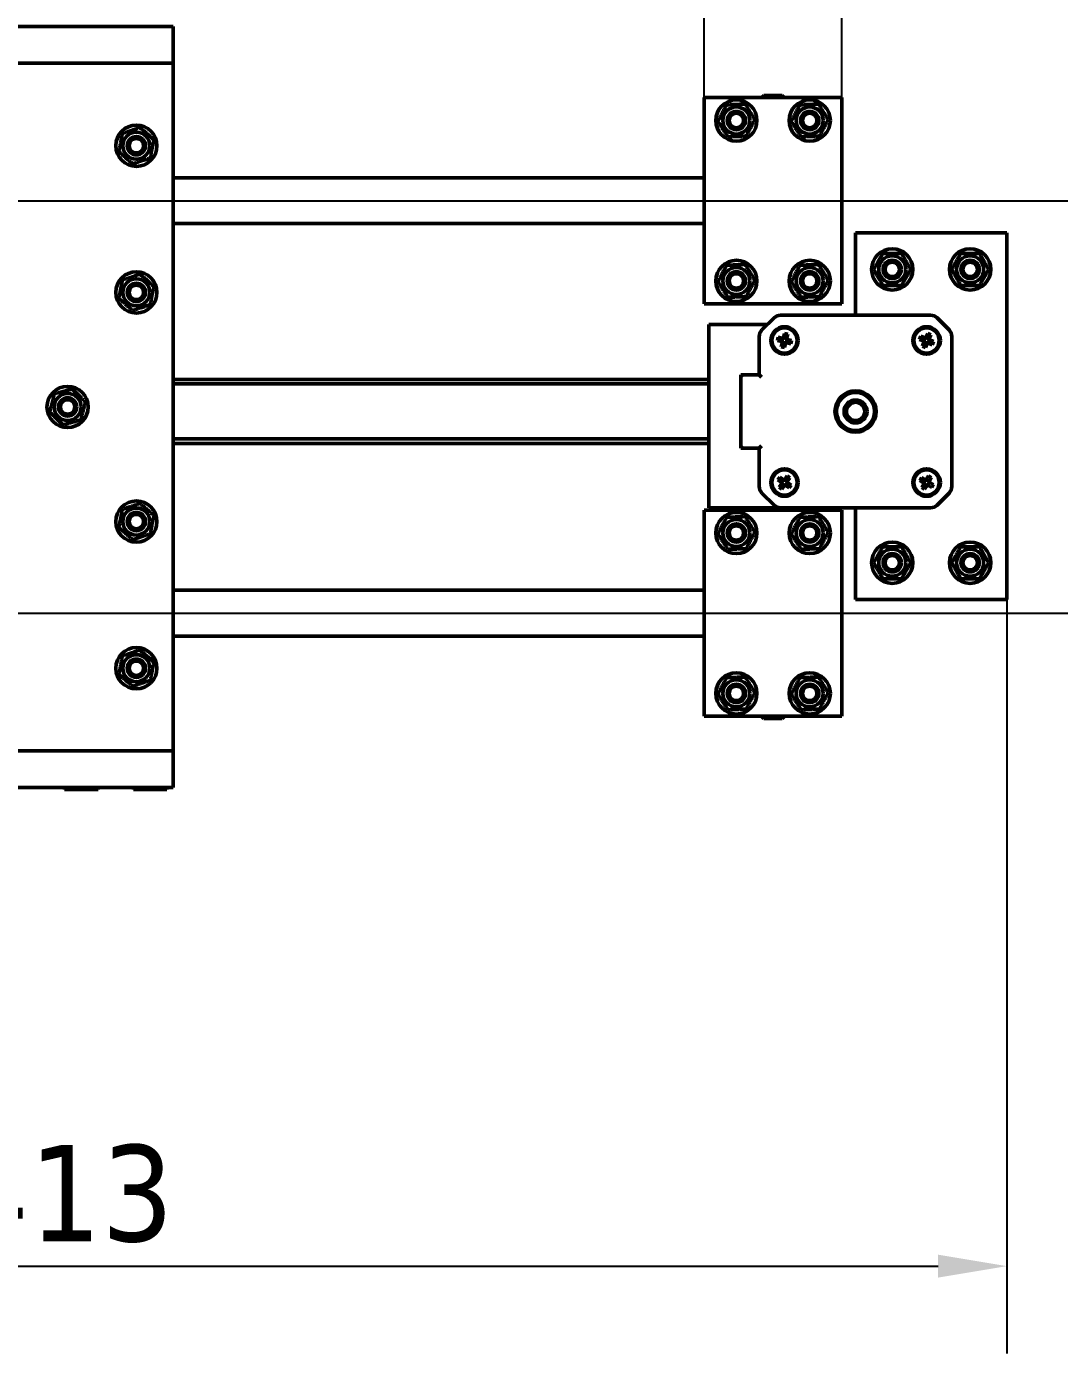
# Model space of a CAD drawing. Header units: millimetres. Extents: x -1492 to 2520, y -1551 to 1782.
# Drawn here: x 518 to 743.3, y 1185.3 to 1474.9 of the extents above; entities that cross this region are included whole.
import ezdxf

# ---------------------------------------------------------------- set-up
doc = ezdxf.new("R2010")
doc.units = ezdxf.units.MM
doc.header["$LTSCALE"] = 6
for name, color, linetype, lineweight in [('Centerline (ISO)', 7, 'Continuous', 25), ('Dimension (ISO)', 7, 'Continuous', 25), ('Visible (ISO)', 7, 'Continuous', 50)]:
    doc.layers.add(name, color=color, linetype=linetype, lineweight=lineweight)
doc.styles.add('Note Text (ISO)', font='tahoma.ttf')
doc.dimstyles.new('Default (ISO)', dxfattribs={"dimscale": 6, "dimtxt": 3.5, "dimasz": 2.5, "dimexe": 3.175, "dimexo": 0, "dimgap": 0.762, "dimtad": 1, "dimrnd": 1e-08, "dimzin": 0, "dimtxsty": 'Note Text (ISO)', "dimcen": 0.09, "dimdle": 10, "dimclrd": 256, "dimclre": 256, "dimclrt": 256, "dimazin": 0, "dimtfac": 1.001486, "dimtmove": 0, "dimatfit": 3, "dimfxl": 1, "dimtolj": 1, "dimtzin": 0, "dimlwd": -1, "dimlwe": -1, "dimarcsym": 0})

# ---------------------------------------------------------------- blocks, each defined once
blk = doc.blocks.new('*D7')
at = {"layer": 'Defpoints', "color": 0, "transparency": 16777216}
for p in [(731.83, 1349.87), (318.83, 1324.36), (731.83, 1204.4)]:
    blk.add_point(p, dxfattribs=at)
at = {"layer": 'Dimension (ISO)', "transparency": 16777216}
for p, q in [((731.83, 1349.87), (731.83, 1185.35)), ((318.83, 1324.36), (318.83, 1185.35)), ((333.83, 1204.4), (716.83, 1204.4))]:
    blk.add_line(p, q, dxfattribs=at)
for points in [[(333.83, 1206.9), (333.83, 1201.9), (318.83, 1204.4)], [(716.83, 1206.9), (716.83, 1201.9), (731.83, 1204.4)]]:
    blk.add_solid(points, dxfattribs=at)
at = {"layer": 'Dimension (ISO)', "transparency": 16777216, "insert": (502.78, 1230.84), "char_height": 21, "attachment_point": 1, "style": 'Note Text (ISO)'}
blk.add_mtext('\\A1;413', dxfattribs=at)
blk = doc.blocks.new('*D12')
at = {"layer": 'Defpoints', "color": 0, "transparency": 16777216}
for p in [(710.33, 1436.86), (710.33, 1346.86), (816.93, 1346.86)]:
    blk.add_point(p, dxfattribs=at)
at = {"layer": 'Dimension (ISO)', "transparency": 16777216}
for p, q in [((710.33, 1436.86), (835.98, 1436.86)), ((816.93, 1421.86), (816.93, 1361.86)), ((710.33, 1346.86), (835.98, 1346.86))]:
    blk.add_line(p, q, dxfattribs=at)
for points in [[(814.43, 1421.86), (819.43, 1421.86), (816.93, 1436.86)], [(814.43, 1361.86), (819.43, 1361.86), (816.93, 1346.86)]]:
    blk.add_solid(points, dxfattribs=at)
at = {"layer": 'Dimension (ISO)', "transparency": 16777216, "insert": (790.49, 1377.15), "char_height": 21, "attachment_point": 1, "rotation": 90, "style": 'Note Text (ISO)'}
blk.add_mtext('\\A1;90', dxfattribs=at)
blk = doc.blocks.new('_DotSmall')
at = {"color": 0, "linetype": 'ByBlock', "const_width": 0.5}
blk.add_lwpolyline([(-0.0625, 0, 1), (0.0625, 0, 1)], format="xyb", close=True, dxfattribs=at)
blk = doc.blocks.new('*D14')
at = {"layer": 'Defpoints', "color": 0, "transparency": 16777216}
for p in [(665.83, 1541.34), (348.83, 1459.36), (665.83, 1459.36)]:
    blk.add_point(p, dxfattribs=at)
at = {"layer": 'Dimension (ISO)', "transparency": 16777216}
for p, q in [((348.83, 1459.36), (348.83, 1560.39)), ((665.83, 1459.36), (665.83, 1560.39)), ((348.83, 1541.34), (665.83, 1541.34))]:
    blk.add_line(p, q, dxfattribs=at)
at = {"layer": 'Dimension (ISO)', "transparency": 16777216, "xscale": 15, "yscale": 15, "zscale": 15, "rotation": 180}
blk.add_blockref('_DotSmall', (348.83, 1541.34), dxfattribs=at)
at = {"layer": 'Dimension (ISO)', "transparency": 16777216, "xscale": 15, "yscale": 15, "zscale": 15}
blk.add_blockref('_DotSmall', (665.83, 1541.34), dxfattribs=at)
at = {"layer": 'Dimension (ISO)', "transparency": 16777216, "insert": (484.95, 1567.78), "char_height": 21, "attachment_point": 1, "style": 'Note Text (ISO)'}
blk.add_mtext('\\A1;317', dxfattribs=at)
blk = doc.blocks.new('*D15')
at = {"layer": 'Defpoints', "color": 0, "transparency": 16777216}
for p in [(695.83, 1541.34), (665.83, 1459.36), (695.83, 1459.36)]:
    blk.add_point(p, dxfattribs=at)
at = {"layer": 'Dimension (ISO)', "transparency": 16777216}
for p, q in [((665.83, 1459.36), (665.83, 1560.39)), ((695.83, 1459.36), (695.83, 1560.39)), ((665.83, 1541.34), (650.83, 1541.34)), ((665.83, 1541.34), (695.83, 1541.34)), ((710.83, 1541.34), (783.06, 1541.34))]:
    blk.add_line(p, q, dxfattribs=at)
blk.add_solid([(710.83, 1543.84), (710.83, 1538.84), (695.83, 1541.34)], dxfattribs=at)
at = {"layer": 'Dimension (ISO)', "transparency": 16777216, "xscale": 15, "yscale": 15, "zscale": 15}
blk.add_blockref('_DotSmall', (665.83, 1541.34), dxfattribs=at)
at = {"layer": 'Dimension (ISO)', "transparency": 16777216, "insert": (749.49, 1567.78), "char_height": 21, "attachment_point": 1, "style": 'Note Text (ISO)'}
blk.add_mtext('\\A1;30', dxfattribs=at)

msp = doc.modelspace()

# ---------------------------------------------------------------- linework, layer by layer
at = {"layer": 'Centerline (ISO)', "linetype": 'Continuous'}
for p, q in [((304.33, 1436.86), (710.33, 1436.86)), ((304.33, 1346.86), (710.33, 1346.86))]:
    msp.add_line(p, q, dxfattribs=at)
at = {"layer": 'Visible (ISO)'}
for p, q in [((549.93, 1474.86), (483.93, 1474.86)), ((549.93, 1474.86), (549.93, 1466.86)), ((549.93, 1466.86), (483.93, 1466.86)), ((549.93, 1466.86), (549.93, 1316.86)), ((695.83, 1459.36), (665.83, 1459.36)), ((665.83, 1414.36), (665.83, 1459.36)), ((678.82, 1459.85), (678.33, 1459.36)), ((678.82, 1459.85), (682.84, 1459.85)), ((682.84, 1459.85), (683.33, 1459.36)), ((695.83, 1414.36), (695.83, 1459.36)), ((549.93, 1441.86), (665.83, 1441.86)), ((549.93, 1431.86), (665.83, 1431.86)), ((698.83, 1411.87), (698.83, 1429.87)), ((698.83, 1429.87), (731.83, 1429.87)), ((731.83, 1429.87), (731.83, 1349.87)), ((695.83, 1414.36), (665.83, 1414.36)), ((678.42, 1408.66), (681.05, 1411.28)), ((682.46, 1411.87), (715.2, 1411.87)), ((716.62, 1411.28), (719.25, 1408.66)), ((679.63, 1409.87), (666.83, 1409.87)), ((666.83, 1409.87), (666.83, 1369.87)), ((677.83, 1398.87), (677.83, 1407.24)), ((681.79, 1406.36), (681.96, 1407.08)), ((681.96, 1407.08), (682.84, 1406.87)), ((683.11, 1407.03), (683.32, 1407.91)), ((683.32, 1407.91), (684.04, 1407.74)), ((684.04, 1407.74), (683.83, 1406.86)), ((712.8, 1406.61), (713.09, 1407.29)), ((713.09, 1407.29), (713.93, 1406.94)), ((714.22, 1407.06), (714.57, 1407.9)), ((714.57, 1407.9), (715.25, 1407.61)), ((715.25, 1407.61), (714.9, 1406.77)), ((719.83, 1407.24), (719.83, 1374.5)), ((682.67, 1406.15), (681.79, 1406.36)), ((682.62, 1405), (682.83, 1405.88)), ((683.34, 1404.82), (682.62, 1405)), ((682.76, 1406.13), (682.79, 1406.25)), ((682.97, 1405.94), (682.85, 1405.97)), ((682.91, 1406.73), (682.93, 1406.85)), ((683.09, 1406.94), (683.21, 1406.91)), ((683.55, 1405.71), (683.34, 1404.82)), ((683.57, 1405.8), (683.46, 1405.83)), ((683.69, 1406.8), (683.81, 1406.77)), ((683.76, 1406.01), (683.73, 1405.89)), ((684.7, 1405.66), (683.82, 1405.87)), ((683.9, 1406.61), (683.87, 1406.49)), ((683.99, 1406.59), (684.88, 1406.38)), ((684.88, 1406.38), (684.7, 1405.66)), ((713.64, 1406.26), (712.8, 1406.61)), ((713.41, 1405.13), (713.76, 1405.97)), ((714.09, 1404.84), (713.41, 1405.13)), ((713.73, 1406.22), (713.78, 1406.33)), ((713.91, 1406.01), (713.8, 1406.05)), ((713.97, 1406.79), (714.01, 1406.9)), ((714.44, 1405.68), (714.09, 1404.84)), ((714.18, 1406.97), (714.29, 1406.92)), ((714.48, 1405.77), (714.37, 1405.81)), ((714.7, 1405.95), (714.65, 1405.84)), ((715.57, 1405.45), (714.73, 1405.8)), ((714.75, 1406.73), (714.86, 1406.69)), ((714.93, 1406.52), (714.89, 1406.41)), ((715.02, 1406.48), (715.86, 1406.13)), ((715.86, 1406.13), (715.57, 1405.45)), ((673.83, 1398.87), (673.83, 1398.37)), ((673.83, 1398.87), (674.33, 1398.87)), ((674.33, 1398.87), (677.83, 1398.87)), ((677.83, 1398.87), (678.33, 1398.37)), ((666.83, 1397.87), (549.93, 1397.87)), ((549.93, 1396.87), (666.83, 1396.87)), ((673.83, 1383.37), (673.83, 1398.37)), ((666.83, 1384.87), (549.93, 1384.87)), ((549.93, 1383.87), (666.83, 1383.87)), ((673.83, 1383.37), (673.83, 1382.87)), ((674.33, 1382.87), (673.83, 1382.87)), ((677.83, 1382.87), (674.33, 1382.87)), ((678.33, 1383.37), (677.83, 1382.87)), ((677.83, 1374.5), (677.83, 1382.87)), ((681.89, 1375.94), (682.32, 1376.54)), ((682.64, 1375.41), (681.89, 1375.94)), ((682.32, 1376.54), (683.06, 1376.01)), ((682.71, 1375.36), (682.78, 1375.46)), ((683.07, 1375.86), (683.14, 1375.96)), ((683.32, 1375.99), (683.42, 1375.92)), ((683.37, 1376.06), (683.9, 1376.81)), ((683.82, 1375.63), (683.92, 1375.56)), ((683.95, 1375.38), (683.88, 1375.28)), ((683.9, 1376.81), (684.5, 1376.38)), ((684.5, 1376.38), (683.97, 1375.64)), ((684.03, 1375.33), (684.77, 1374.8)), ((712.85, 1375.8), (713.22, 1376.44)), ((713.64, 1375.34), (712.85, 1375.8)), ((713.22, 1376.44), (714.01, 1375.98)), ((713.72, 1375.3), (713.78, 1375.4)), ((714.02, 1375.83), (714.08, 1375.94)), ((714.26, 1375.99), (714.37, 1375.92)), ((714.31, 1376.07), (714.76, 1376.85)), ((714.76, 1376.85), (715.4, 1376.48)), ((714.79, 1375.68), (714.9, 1375.62)), ((714.95, 1375.44), (714.89, 1375.33)), ((715.4, 1376.48), (714.95, 1375.7)), ((715.03, 1375.39), (715.82, 1374.94)), ((681.05, 1370.46), (678.42, 1373.08)), ((682.16, 1374.36), (682.69, 1375.1)), ((682.77, 1373.93), (682.16, 1374.36)), ((682.84, 1375.11), (682.74, 1375.18)), ((683.29, 1374.67), (682.77, 1373.93)), ((683.34, 1374.75), (683.25, 1374.82)), ((683.59, 1374.88), (683.52, 1374.78)), ((684.34, 1374.2), (683.6, 1374.73)), ((684.77, 1374.8), (684.34, 1374.2)), ((713.26, 1374.26), (713.72, 1375.04)), ((713.9, 1373.89), (713.26, 1374.26)), ((713.87, 1375.06), (713.76, 1375.12)), ((714.36, 1374.67), (713.9, 1373.89)), ((714.4, 1374.75), (714.3, 1374.81)), ((714.64, 1374.91), (714.58, 1374.8)), ((715.45, 1374.3), (714.66, 1374.75)), ((715.82, 1374.94), (715.45, 1374.3)), ((719.25, 1373.08), (716.62, 1370.46)), ((666.83, 1369.87), (682.46, 1369.87)), ((715.2, 1369.87), (682.46, 1369.87)), ((698.83, 1349.87), (698.83, 1369.87)), ((695.83, 1369.36), (665.83, 1369.36)), ((665.83, 1324.36), (665.83, 1369.36)), ((695.83, 1324.36), (695.83, 1369.36)), ((549.93, 1351.86), (665.83, 1351.86)), ((731.83, 1349.87), (698.83, 1349.87)), ((549.93, 1341.86), (665.83, 1341.86)), ((695.83, 1324.36), (665.83, 1324.36)), ((678.82, 1323.87), (678.33, 1324.36)), ((682.84, 1323.87), (678.82, 1323.87)), ((682.84, 1323.87), (683.33, 1324.36)), ((549.93, 1316.86), (483.93, 1316.86)), ((549.93, 1316.86), (549.93, 1308.86)), ((549.93, 1308.86), (483.93, 1308.86)), ((526.28, 1308.41), (526.28, 1308.86)), ((533.58, 1308.41), (533.58, 1308.86)), ((541.28, 1308.41), (541.28, 1308.86)), ((548.58, 1308.41), (548.58, 1308.86)), ((533.58, 1308.41), (526.28, 1308.41)), ((548.58, 1308.41), (541.28, 1308.41))]:
    msp.add_line(p, q, dxfattribs=at)
for centre, radius in [((672.83, 1454.36), 4.5), ((672.83, 1454.36), 2.95), ((672.83, 1454.36), 2), ((688.83, 1454.36), 4.5), ((688.83, 1454.36), 2.95), ((688.83, 1454.36), 2), ((672.83, 1454.36), 1.57), ((688.83, 1454.36), 1.57), ((541.93, 1448.86), 4.5), ((541.93, 1448.86), 2.95), ((541.93, 1448.86), 2), ((541.93, 1448.86), 1.57), ((706.83, 1421.87), 4.5), ((706.83, 1421.87), 2.95), ((723.83, 1421.87), 4.5), ((723.83, 1421.87), 2.95), ((672.83, 1419.36), 4.5), ((672.83, 1419.36), 2.95), ((688.83, 1419.36), 4.5), ((688.83, 1419.36), 2.95), ((706.83, 1421.87), 2), ((706.83, 1421.87), 1.57), ((723.83, 1421.87), 2), ((723.83, 1421.87), 1.57), ((541.93, 1416.86), 4.5), ((541.93, 1416.86), 2.95), ((541.93, 1416.86), 2), ((672.83, 1419.36), 2), ((672.83, 1419.36), 1.57), ((688.83, 1419.36), 2), ((688.83, 1419.36), 1.57), ((541.93, 1416.86), 1.57), ((683.33, 1406.37), 3), ((683.33, 1406.37), 2.75), ((714.33, 1406.37), 3), ((714.33, 1406.37), 2.75), ((526.93, 1391.86), 4.5), ((526.93, 1391.86), 2.95), ((526.93, 1391.86), 2), ((526.93, 1391.86), 1.57), ((698.83, 1390.87), 4.5), ((698.83, 1390.87), 4.15), ((698.83, 1390.87), 2.5), ((698.83, 1390.87), 2), ((683.33, 1375.37), 3), ((683.33, 1375.37), 2.75), ((714.33, 1375.37), 3), ((714.33, 1375.37), 2.75), ((541.93, 1366.86), 4.5), ((541.93, 1366.86), 2.95), ((541.93, 1366.86), 2), ((541.93, 1366.86), 1.57), ((672.83, 1364.36), 4.5), ((672.83, 1364.36), 2.95), ((688.83, 1364.36), 4.5), ((688.83, 1364.36), 2.95), ((672.83, 1364.36), 2), ((672.83, 1364.36), 1.57), ((688.83, 1364.36), 2), ((688.83, 1364.36), 1.57), ((706.83, 1357.87), 4.5), ((706.83, 1357.87), 2.95), ((723.83, 1357.87), 4.5), ((723.83, 1357.87), 2.95), ((706.83, 1357.87), 2), ((706.83, 1357.87), 1.57), ((723.83, 1357.87), 2), ((723.83, 1357.87), 1.57), ((541.93, 1334.86), 4.5), ((541.93, 1334.86), 2.95), ((541.93, 1334.86), 2), ((541.93, 1334.86), 1.57), ((672.83, 1329.36), 4.5), ((672.83, 1329.36), 2.95), ((688.83, 1329.36), 4.5), ((688.83, 1329.36), 2.95), ((672.83, 1329.36), 2), ((672.83, 1329.36), 1.57), ((688.83, 1329.36), 2), ((688.83, 1329.36), 1.57)]:
    msp.add_circle(centre, radius, dxfattribs=at)
for centre, radius, start, end in [((682.46, 1409.87), 2, 90, 135), ((715.2, 1409.87), 2, 45, 90), ((679.83, 1407.24), 2, 135, 180), ((714.33, 1406.37), 0.697, 99.4049, 125.2335), ((717.83, 1407.24), 2, 0, 45), ((683.33, 1406.37), 0.697, 198.5278, 224.3564), ((683.33, 1406.37), 0.556, 140.004, 192.8802), ((683.33, 1406.37), 0.556, 192.8802, 208.1603), ((683.33, 1406.37), 0.697, 108.5278, 134.3564), ((683.33, 1406.37), 0.556, 208.1603, 214.7239), ((683.33, 1406.37), 0.556, 214.7239, 230.004), ((683.33, 1406.37), 0.556, 124.7239, 140.004), ((683.33, 1406.37), 0.556, 230.004, 282.8802), ((683.33, 1406.37), 0.556, 118.1603, 124.7239), ((683.33, 1406.37), 0.556, 102.8802, 118.1603), ((683.33, 1406.37), 0.556, 50.004, 102.8802), ((683.33, 1406.37), 0.556, 282.8802, 298.1603), ((683.33, 1406.37), 0.697, 288.5278, 314.3564), ((683.33, 1406.37), 0.556, 298.1603, 304.7239), ((683.33, 1406.37), 0.556, 304.7239, 320.004), ((683.33, 1406.37), 0.556, 34.7239, 50.004), ((683.33, 1406.37), 0.556, 320.004, 12.8802), ((683.33, 1406.37), 0.556, 28.1603, 34.7239), ((683.33, 1406.37), 0.556, 12.8802, 28.1603), ((683.33, 1406.37), 0.697, 18.5278, 44.3564), ((714.33, 1406.37), 0.697, 189.4049, 215.2335), ((714.33, 1406.37), 0.556, 130.8811, 183.7573), ((714.33, 1406.37), 0.556, 183.7573, 199.0374), ((714.33, 1406.37), 0.556, 199.0374, 205.601), ((714.33, 1406.37), 0.556, 205.601, 220.8811), ((714.33, 1406.37), 0.556, 220.8811, 273.7573), ((714.33, 1406.37), 0.556, 115.601, 130.8811), ((714.33, 1406.37), 0.556, 109.0374, 115.601), ((714.33, 1406.37), 0.556, 93.7573, 109.0374), ((714.33, 1406.37), 0.556, 40.8811, 93.7573), ((714.33, 1406.37), 0.556, 273.7573, 289.0374), ((714.33, 1406.37), 0.697, 279.4049, 305.2335), ((714.33, 1406.37), 0.556, 289.0374, 295.601), ((714.33, 1406.37), 0.556, 295.601, 310.8811), ((714.33, 1406.37), 0.556, 310.8811, 3.7573), ((714.33, 1406.37), 0.556, 25.601, 40.8811), ((714.33, 1406.37), 0.556, 19.0374, 25.601), ((714.33, 1406.37), 0.556, 3.7573, 19.0374), ((714.33, 1406.37), 0.697, 9.4049, 35.2335), ((674.33, 1398.37), 0.5, 90, 180), ((695.12, 1394.58), 1.65, 260.3958, 273.9353), ((695.12, 1394.58), 1.65, 356.0647, 9.6042), ((698.83, 1396.12), 1.65, 215.3958, 228.9353), ((698.83, 1396.12), 1.65, 311.0647, 324.6042), ((702.54, 1394.58), 1.65, 170.3958, 183.9353), ((702.54, 1394.58), 1.65, 266.0647, 279.6042), ((693.58, 1390.87), 1.65, 41.0647, 54.6042), ((693.58, 1390.87), 1.65, 305.3958, 318.9353), ((704.08, 1390.87), 1.65, 125.3958, 138.9353), ((704.08, 1390.87), 1.65, 221.0647, 234.6042), ((695.12, 1387.16), 1.65, 86.0647, 99.6042), ((695.12, 1387.16), 1.65, 350.3958, 3.9353), ((698.83, 1385.62), 1.65, 131.0647, 144.6042), ((698.83, 1385.62), 1.65, 35.3958, 48.9353), ((702.54, 1387.16), 1.65, 176.0647, 189.6042), ((702.54, 1387.16), 1.65, 80.3958, 93.9353), ((674.33, 1383.37), 0.5, 180, 270), ((683.33, 1375.37), 0.697, 176.741, 202.5696), ((683.33, 1375.37), 0.556, 118.2172, 171.0934), ((683.33, 1375.37), 0.556, 171.0934, 186.3735), ((683.33, 1375.37), 0.556, 186.3735, 192.9371), ((683.33, 1375.37), 0.556, 192.9371, 208.2172), ((683.33, 1375.37), 0.697, 86.741, 112.5696), ((683.33, 1375.37), 0.556, 102.9371, 118.2172), ((683.33, 1375.37), 0.556, 96.3735, 102.9371), ((683.33, 1375.37), 0.556, 81.0934, 96.3735), ((683.33, 1375.37), 0.556, 28.2172, 81.0934), ((683.33, 1375.37), 0.556, 298.2172, 351.0934), ((683.33, 1375.37), 0.556, 12.9371, 28.2172), ((683.33, 1375.37), 0.556, 6.3735, 12.9371), ((683.33, 1375.37), 0.556, 351.0934, 6.3735), ((683.33, 1375.37), 0.697, 356.741, 22.5696), ((714.33, 1375.37), 0.697, 182.0895, 207.918), ((714.33, 1375.37), 0.556, 123.5656, 176.4419), ((714.33, 1375.37), 0.556, 176.4419, 191.722), ((714.33, 1375.37), 0.556, 191.722, 198.2855), ((714.33, 1375.37), 0.697, 92.0895, 117.918), ((714.33, 1375.37), 0.556, 108.2855, 123.5656), ((714.33, 1375.37), 0.556, 101.722, 108.2855), ((714.33, 1375.37), 0.556, 86.4419, 101.722), ((714.33, 1375.37), 0.556, 33.5656, 86.4419), ((714.33, 1375.37), 0.556, 303.5656, 356.4419), ((714.33, 1375.37), 0.556, 18.2855, 33.5656), ((714.33, 1375.37), 0.556, 11.722, 18.2855), ((714.33, 1375.37), 0.556, 356.4419, 11.722), ((714.33, 1375.37), 0.697, 2.0895, 27.918), ((679.83, 1374.5), 2, 180, 225), ((683.33, 1375.37), 0.556, 208.2172, 261.0934), ((683.33, 1375.37), 0.556, 261.0934, 276.3735), ((683.33, 1375.37), 0.697, 266.741, 292.5696), ((683.33, 1375.37), 0.556, 276.3735, 282.9371), ((683.33, 1375.37), 0.556, 282.9371, 298.2172), ((714.33, 1375.37), 0.556, 198.2855, 213.5656), ((714.33, 1375.37), 0.556, 213.5656, 266.4419), ((714.33, 1375.37), 0.556, 266.4419, 281.722), ((714.33, 1375.37), 0.697, 272.0895, 297.918), ((714.33, 1375.37), 0.556, 281.722, 288.2855), ((714.33, 1375.37), 0.556, 288.2855, 303.5656), ((717.83, 1374.5), 2, 315, 0), ((682.46, 1371.87), 2, 225, 270), ((715.2, 1371.87), 2, 270, 315)]:
    msp.add_arc(centre, radius, start, end, dxfattribs=at)
for centre, major_axis in [((683.26, 1406.39), (-0.482, 0.116)), ((683.31, 1406.3), (-0.116, -0.482)), ((683.35, 1406.44), (0.116, 0.482)), ((683.4, 1406.35), (0.482, -0.116)), ((714.27, 1406.4), (-0.458, 0.191)), ((714.3, 1406.31), (-0.191, -0.458)), ((714.36, 1406.43), (0.191, 0.458)), ((714.4, 1406.34), (0.458, -0.191)), ((683.27, 1375.41), (-0.405, 0.287)), ((683.37, 1375.43), (0.287, 0.405)), ((683.39, 1375.33), (0.405, -0.287)), ((714.27, 1375.4), (-0.43, 0.248)), ((714.37, 1375.43), (0.248, 0.43)), ((714.39, 1375.33), (0.43, -0.248)), ((683.29, 1375.31), (-0.287, -0.405)), ((714.3, 1375.31), (-0.248, -0.43))]:
    msp.add_ellipse(centre, major_axis=major_axis, ratio=0.990116, start_param=5.754797, end_param=6.811574, dxfattribs=at)
for points, weights in [([(668.79, 1454.21), (669.74, 1456), (670.68, 1457.79)], [1, 1.15470053838, 1]), ([(670.68, 1457.79), (672.7, 1457.86), (674.72, 1457.94)], [1, 1.15470053838, 1]), ([(674.72, 1457.94), (675.8, 1456.22), (676.87, 1454.51)], [1, 1.15470053838, 1]), ([(684.79, 1454.21), (685.74, 1456), (686.68, 1457.79)], [1, 1.15470053838, 1]), ([(686.68, 1457.79), (688.7, 1457.86), (690.72, 1457.94)], [1, 1.15470053838, 1]), ([(690.72, 1457.94), (691.8, 1456.22), (692.87, 1454.51)], [1, 1.15470053838, 1]), ([(670.94, 1450.79), (669.87, 1452.5), (668.79, 1454.21)], [1, 1.15470053838, 1]), ([(676.87, 1454.51), (675.92, 1452.73), (674.98, 1450.94)], [1, 1.15470053838, 1]), ([(686.94, 1450.79), (685.87, 1452.5), (684.79, 1454.21)], [1, 1.15470053838, 1]), ([(692.87, 1454.51), (691.92, 1452.73), (690.98, 1450.94)], [1, 1.15470053838, 1]), ([(538.09, 1447.59), (538.5, 1449.56), (538.9, 1451.54)], [1, 1.15470053838, 1]), ([(538.9, 1451.54), (540.82, 1452.18), (542.74, 1452.82)], [1, 1.15470053838, 1]), ([(542.74, 1452.82), (544.25, 1451.48), (545.76, 1450.14)], [1, 1.15470053838, 1]), ([(674.98, 1450.94), (672.96, 1450.87), (670.94, 1450.79)], [1, 1.15470053838, 1]), ([(690.98, 1450.94), (688.96, 1450.87), (686.94, 1450.79)], [1, 1.15470053838, 1]), ([(545.76, 1450.14), (545.36, 1448.16), (544.95, 1446.18)], [1, 1.15470053838, 1]), ([(541.12, 1444.9), (539.61, 1446.24), (538.09, 1447.59)], [1, 1.15470053838, 1]), ([(544.95, 1446.18), (543.04, 1445.54), (541.12, 1444.9)], [1, 1.15470053838, 1]), ([(702.79, 1421.87), (703.8, 1423.62), (704.81, 1425.37)], [1, 1.15470053838, 1]), ([(704.81, 1425.37), (706.83, 1425.37), (708.85, 1425.37)], [1, 1.15470053838, 1]), ([(708.85, 1425.37), (709.86, 1423.62), (710.87, 1421.87)], [1, 1.15470053838, 1]), ([(719.79, 1421.87), (720.8, 1423.62), (721.81, 1425.37)], [1, 1.15470053838, 1]), ([(721.81, 1425.37), (723.83, 1425.37), (725.85, 1425.37)], [1, 1.15470053838, 1]), ([(725.85, 1425.37), (726.86, 1423.62), (727.87, 1421.87)], [1, 1.15470053838, 1]), ([(668.79, 1419.21), (669.74, 1421), (670.68, 1422.79)], [1, 1.15470053838, 1]), ([(670.68, 1422.79), (672.7, 1422.86), (674.72, 1422.94)], [1, 1.15470053838, 1]), ([(674.72, 1422.94), (675.8, 1421.22), (676.87, 1419.51)], [1, 1.15470053838, 1]), ([(684.79, 1419.21), (685.74, 1421), (686.68, 1422.79)], [1, 1.15470053838, 1]), ([(686.68, 1422.79), (688.7, 1422.86), (690.72, 1422.94)], [1, 1.15470053838, 1]), ([(690.72, 1422.94), (691.8, 1421.22), (692.87, 1419.51)], [1, 1.15470053838, 1]), ([(704.81, 1418.37), (703.8, 1420.12), (702.79, 1421.87)], [1, 1.15470053838, 1]), ([(710.87, 1421.87), (709.86, 1420.12), (708.85, 1418.37)], [1, 1.15470053838, 1]), ([(721.81, 1418.37), (720.8, 1420.12), (719.79, 1421.87)], [1, 1.15470053838, 1]), ([(727.87, 1421.87), (726.86, 1420.12), (725.85, 1418.37)], [1, 1.15470053838, 1]), ([(538.1, 1415.57), (538.5, 1417.55), (538.9, 1419.53)], [1, 1.15470053838, 1]), ([(538.9, 1419.53), (540.81, 1420.18), (542.73, 1420.83)], [1, 1.15470053838, 1]), ([(542.73, 1420.83), (544.24, 1419.49), (545.76, 1418.15)], [1, 1.15470053838, 1]), ([(670.94, 1415.79), (669.87, 1417.5), (668.79, 1419.21)], [1, 1.15470053838, 1]), ([(676.87, 1419.51), (675.92, 1417.73), (674.98, 1415.94)], [1, 1.15470053838, 1]), ([(686.94, 1415.79), (685.87, 1417.5), (684.79, 1419.21)], [1, 1.15470053838, 1]), ([(692.87, 1419.51), (691.92, 1417.73), (690.98, 1415.94)], [1, 1.15470053838, 1]), ([(545.76, 1418.15), (545.36, 1416.17), (544.96, 1414.19)], [1, 1.15470053838, 1]), ([(674.98, 1415.94), (672.96, 1415.87), (670.94, 1415.79)], [1, 1.15470053838, 1]), ([(690.98, 1415.94), (688.96, 1415.87), (686.94, 1415.79)], [1, 1.15470053838, 1]), ([(708.85, 1418.37), (706.83, 1418.37), (704.81, 1418.37)], [1, 1.15470053838, 1]), ([(725.85, 1418.37), (723.83, 1418.37), (721.81, 1418.37)], [1, 1.15470053838, 1]), ([(541.13, 1412.9), (539.62, 1414.24), (538.1, 1415.57)], [1, 1.15470053838, 1]), ([(544.96, 1414.19), (543.05, 1413.55), (541.13, 1412.9)], [1, 1.15470053838, 1]), ([(714.22, 1407.06), (714.18, 1406.97), (714.15, 1406.89)], [1.01316227981, 1.02613455889, 1.01895266108]), ([(682.67, 1406.15), (682.77, 1406.13), (682.84, 1406.11)], [1.01316227727, 1.02613455298, 1.01895265589]), ([(682.87, 1406.05), (682.86, 1405.98), (682.83, 1405.88)], [1.01895265587, 1.02613455296, 1.01316227723]), ([(683.01, 1406.83), (682.94, 1406.84), (682.84, 1406.87)], [1.01895265587, 1.02613455296, 1.01316227723]), ([(683.11, 1407.03), (683.09, 1406.94), (683.07, 1406.86)], [1.01316227727, 1.02613455298, 1.0189526559]), ([(683.55, 1405.71), (683.58, 1405.8), (683.59, 1405.88)], [1.01316227727, 1.02613455298, 1.0189526559]), ([(683.65, 1405.91), (683.72, 1405.89), (683.82, 1405.87)], [1.01895265587, 1.02613455296, 1.01316227723]), ([(683.79, 1406.69), (683.81, 1406.76), (683.83, 1406.86)], [1.01895265587, 1.02613455296, 1.01316227723]), ([(683.99, 1406.59), (683.9, 1406.61), (683.82, 1406.63)], [1.01316227727, 1.02613455298, 1.01895265589]), ([(713.64, 1406.26), (713.73, 1406.22), (713.81, 1406.19)], [1.01316227981, 1.02613455889, 1.01895266108]), ([(713.83, 1406.13), (713.8, 1406.06), (713.76, 1405.97)], [1.01895266106, 1.02613455887, 1.01316227979]), ([(714.09, 1406.87), (714.02, 1406.9), (713.93, 1406.94)], [1.01895266106, 1.02613455886, 1.01316227978]), ([(714.44, 1405.68), (714.48, 1405.77), (714.51, 1405.84)], [1.01316227981, 1.02613455889, 1.01895266108]), ([(714.57, 1405.87), (714.64, 1405.84), (714.73, 1405.8)], [1.01895266106, 1.02613455886, 1.01316227978]), ([(714.83, 1406.61), (714.86, 1406.68), (714.9, 1406.77)], [1.01895266106, 1.02613455887, 1.01316227979]), ([(715.02, 1406.48), (714.93, 1406.52), (714.86, 1406.55)], [1.01316227981, 1.02613455889, 1.01895266108]), ([(524.06, 1394.71), (526.01, 1395.24), (527.96, 1395.77)], [1, 1.15470053838, 1]), ([(527.96, 1395.77), (529.39, 1394.35), (530.83, 1392.93)], [1, 1.15470053838, 1]), ([(523.03, 1390.8), (523.54, 1392.75), (524.06, 1394.71)], [1, 1.15470053838, 1]), ([(530.83, 1392.93), (530.31, 1390.97), (529.8, 1389.02)], [1, 1.15470053838, 1]), ([(525.9, 1387.96), (524.46, 1389.38), (523.03, 1390.8)], [1, 1.15470053838, 1]), ([(529.8, 1389.02), (527.85, 1388.49), (525.9, 1387.96)], [1, 1.15470053838, 1]), ([(682.64, 1375.41), (682.72, 1375.35), (682.78, 1375.31)], [1.01316227984, 1.02613455901, 1.01895266122]), ([(682.79, 1375.24), (682.74, 1375.18), (682.69, 1375.1)], [1.01895266133, 1.02613455908, 1.01316227986]), ([(683.21, 1375.91), (683.14, 1375.96), (683.06, 1376.01)], [1.01895266133, 1.02613455908, 1.01316227986]), ([(683.37, 1376.06), (683.31, 1375.99), (683.27, 1375.92)], [1.01316227985, 1.02613455902, 1.01895266122]), ([(683.87, 1375.49), (683.92, 1375.56), (683.97, 1375.64)], [1.01895266133, 1.02613455908, 1.01316227986]), ([(684.03, 1375.33), (683.95, 1375.39), (683.88, 1375.43)], [1.01316227984, 1.02613455901, 1.01895266122]), ([(713.64, 1375.34), (713.72, 1375.3), (713.79, 1375.26)], [1.01316227807, 1.02613455495, 1.01895265763]), ([(714.16, 1375.9), (714.09, 1375.94), (714.01, 1375.98)], [1.01895265763, 1.02613455495, 1.01316227807]), ([(714.31, 1376.07), (714.26, 1375.98), (714.22, 1375.91)], [1.01316227808, 1.02613455496, 1.01895265766]), ([(714.86, 1375.54), (714.9, 1375.61), (714.95, 1375.7)], [1.01895265764, 1.02613455495, 1.01316227808]), ([(715.03, 1375.39), (714.94, 1375.44), (714.88, 1375.48)], [1.01316227807, 1.02613455495, 1.01895265763]), ([(683.29, 1374.67), (683.35, 1374.75), (683.39, 1374.82)], [1.01316227985, 1.02613455902, 1.01895266122]), ([(683.46, 1374.83), (683.52, 1374.78), (683.6, 1374.73)], [1.01895266133, 1.02613455908, 1.01316227986]), ([(713.8, 1375.19), (713.76, 1375.13), (713.72, 1375.04)], [1.01895265764, 1.02613455495, 1.01316227808]), ([(714.36, 1374.67), (714.41, 1374.76), (714.44, 1374.82)], [1.01316227808, 1.02613455496, 1.01895265765]), ([(714.51, 1374.84), (714.57, 1374.8), (714.66, 1374.75)], [1.01895265763, 1.02613455495, 1.01316227807]), ([(538.11, 1365.55), (538.49, 1367.54), (538.88, 1369.52)], [1, 1.15470053838, 1]), ([(538.88, 1369.52), (540.8, 1370.17), (542.71, 1370.83)], [1, 1.15470053838, 1]), ([(542.71, 1370.83), (544.23, 1369.5), (545.75, 1368.17)], [1, 1.15470053838, 1]), ([(545.75, 1368.17), (545.36, 1366.19), (544.97, 1364.21)], [1, 1.15470053838, 1]), ([(668.79, 1364.21), (669.74, 1366), (670.68, 1367.79)], [1, 1.15470053838, 1]), ([(670.68, 1367.79), (672.7, 1367.86), (674.72, 1367.94)], [1, 1.15470053838, 1]), ([(674.72, 1367.94), (675.8, 1366.22), (676.87, 1364.51)], [1, 1.15470053838, 1]), ([(684.79, 1364.21), (685.74, 1366), (686.68, 1367.79)], [1, 1.15470053838, 1]), ([(686.68, 1367.79), (688.7, 1367.86), (690.72, 1367.94)], [1, 1.15470053838, 1]), ([(690.72, 1367.94), (691.8, 1366.22), (692.87, 1364.51)], [1, 1.15470053838, 1]), ([(541.15, 1362.9), (539.63, 1364.23), (538.11, 1365.55)], [1, 1.15470053838, 1]), ([(544.97, 1364.21), (543.06, 1363.55), (541.15, 1362.9)], [1, 1.15470053838, 1]), ([(670.94, 1360.79), (669.87, 1362.5), (668.79, 1364.21)], [1, 1.15470053838, 1]), ([(676.87, 1364.51), (675.92, 1362.73), (674.98, 1360.94)], [1, 1.15470053838, 1]), ([(686.94, 1360.79), (685.87, 1362.5), (684.79, 1364.21)], [1, 1.15470053838, 1]), ([(692.87, 1364.51), (691.92, 1362.73), (690.98, 1360.94)], [1, 1.15470053838, 1]), ([(674.98, 1360.94), (672.96, 1360.87), (670.94, 1360.79)], [1, 1.15470053838, 1]), ([(690.98, 1360.94), (688.96, 1360.87), (686.94, 1360.79)], [1, 1.15470053838, 1]), ([(702.79, 1357.87), (703.8, 1359.62), (704.81, 1361.37)], [1, 1.15470053838, 1]), ([(704.81, 1361.37), (706.83, 1361.37), (708.85, 1361.37)], [1, 1.15470053838, 1]), ([(708.85, 1361.37), (709.86, 1359.62), (710.87, 1357.87)], [1, 1.15470053838, 1]), ([(719.79, 1357.87), (720.8, 1359.62), (721.81, 1361.37)], [1, 1.15470053838, 1]), ([(721.81, 1361.37), (723.83, 1361.37), (725.85, 1361.37)], [1, 1.15470053838, 1]), ([(725.85, 1361.37), (726.86, 1359.62), (727.87, 1357.87)], [1, 1.15470053838, 1]), ([(704.81, 1354.37), (703.8, 1356.12), (702.79, 1357.87)], [1, 1.15470053838, 1]), ([(710.87, 1357.87), (709.86, 1356.12), (708.85, 1354.37)], [1, 1.15470053838, 1]), ([(721.81, 1354.37), (720.8, 1356.12), (719.79, 1357.87)], [1, 1.15470053838, 1]), ([(727.87, 1357.87), (726.86, 1356.12), (725.85, 1354.37)], [1, 1.15470053838, 1]), ([(708.85, 1354.37), (706.83, 1354.37), (704.81, 1354.37)], [1, 1.15470053838, 1]), ([(725.85, 1354.37), (723.83, 1354.37), (721.81, 1354.37)], [1, 1.15470053838, 1]), ([(538.87, 1337.51), (540.78, 1338.17), (542.69, 1338.83)], [1, 1.15470053838, 1]), ([(542.69, 1338.83), (544.22, 1337.51), (545.75, 1336.19)], [1, 1.15470053838, 1]), ([(538.11, 1333.54), (538.49, 1335.52), (538.87, 1337.51)], [1, 1.15470053838, 1]), ([(545.75, 1336.19), (545.37, 1334.2), (544.98, 1332.22)], [1, 1.15470053838, 1]), ([(541.17, 1330.89), (539.64, 1332.22), (538.11, 1333.54)], [1, 1.15470053838, 1]), ([(544.98, 1332.22), (543.07, 1331.56), (541.17, 1330.89)], [1, 1.15470053838, 1]), ([(668.79, 1329.21), (669.74, 1331), (670.68, 1332.79)], [1, 1.15470053838, 1]), ([(670.68, 1332.79), (672.7, 1332.86), (674.72, 1332.94)], [1, 1.15470053838, 1]), ([(674.72, 1332.94), (675.8, 1331.22), (676.87, 1329.51)], [1, 1.15470053838, 1]), ([(684.79, 1329.21), (685.74, 1331), (686.68, 1332.79)], [1, 1.15470053838, 1]), ([(686.68, 1332.79), (688.7, 1332.86), (690.72, 1332.94)], [1, 1.15470053838, 1]), ([(690.72, 1332.94), (691.8, 1331.22), (692.87, 1329.51)], [1, 1.15470053838, 1]), ([(670.94, 1325.79), (669.87, 1327.5), (668.79, 1329.21)], [1, 1.15470053838, 1]), ([(676.87, 1329.51), (675.92, 1327.73), (674.98, 1325.94)], [1, 1.15470053838, 1]), ([(686.94, 1325.79), (685.87, 1327.5), (684.79, 1329.21)], [1, 1.15470053838, 1]), ([(692.87, 1329.51), (691.92, 1327.73), (690.98, 1325.94)], [1, 1.15470053838, 1]), ([(674.98, 1325.94), (672.96, 1325.87), (670.94, 1325.79)], [1, 1.15470053838, 1]), ([(690.98, 1325.94), (688.96, 1325.87), (686.94, 1325.79)], [1, 1.15470053838, 1])]:
    msp.add_rational_spline(points, weights, degree=2, dxfattribs=at)

# ---------------------------------------------------------------- dimensions: what is measured, and where the dimension line sits
at = {"layer": 'Dimension (ISO)'}
for base, p1, p2, angle, override, picture, middle in [((665.83, 1541.34), (348.83, 1459.36), (665.83, 1459.36), 180, {"dimgap": 0.762, "dimdec": 0, "dimblk1": 'DotSmall', "dimblk2": 'DotSmall', "dimsah": 1, "dimdle": 0, "dimtol": 0, "dimlim": 0, "dimtp": 0, "dimtm": 0, "dimtdec": 2, "dimtofl": 0, "dimatfit": 1}, '*D14', (507.39, 1541.34)), ((695.83, 1541.34), (665.83, 1459.36), (695.83, 1459.36), 180, {"dimgap": 0.762, "dimdec": 0, "dimblk1": 'DotSmall', "dimsah": 1, "dimdle": 0, "dimtol": 0, "dimlim": 0, "dimtp": 0, "dimtm": 0, "dimtdec": 2, "dimtofl": 1, "dimatfit": 1}, '*D15', (763.99, 1541.34)), ((816.93, 1346.86), (710.33, 1436.86), (710.33, 1346.86), 270, {"dimgap": 0.762, "dimdec": 0, "dimtol": 0, "dimlim": 0, "dimtp": 0, "dimtm": 0, "dimtdec": 2, "dimtofl": 0, "dimatfit": 1}, '*D12', (816.93, 1391.86))]:
    dim = msp.add_linear_dim(base=base, p1=p1, p2=p2, angle=angle, dimstyle='Default (ISO)', override=override, dxfattribs=at)
    dim.commit()
    dim.dimension.update_dxf_attribs({"geometry": picture, "text_midpoint": middle, "dimtype": 160})
dim = msp.add_linear_dim(base=(731.83, 1204.4), p1=(318.83, 1324.36), p2=(731.83, 1349.87), dimstyle='Default (ISO)', override={"dimgap": 0.762, "dimdec": 0, "dimtol": 0, "dimlim": 0, "dimtp": 0, "dimtm": 0, "dimtdec": 2, "dimtofl": 0, "dimatfit": 1}, dxfattribs=at)
dim.commit()
dim.dimension.update_dxf_attribs({"geometry": '*D7', "text_midpoint": (525.33, 1204.4), "dimtype": 160})

doc.saveas('drawing.dxf')
